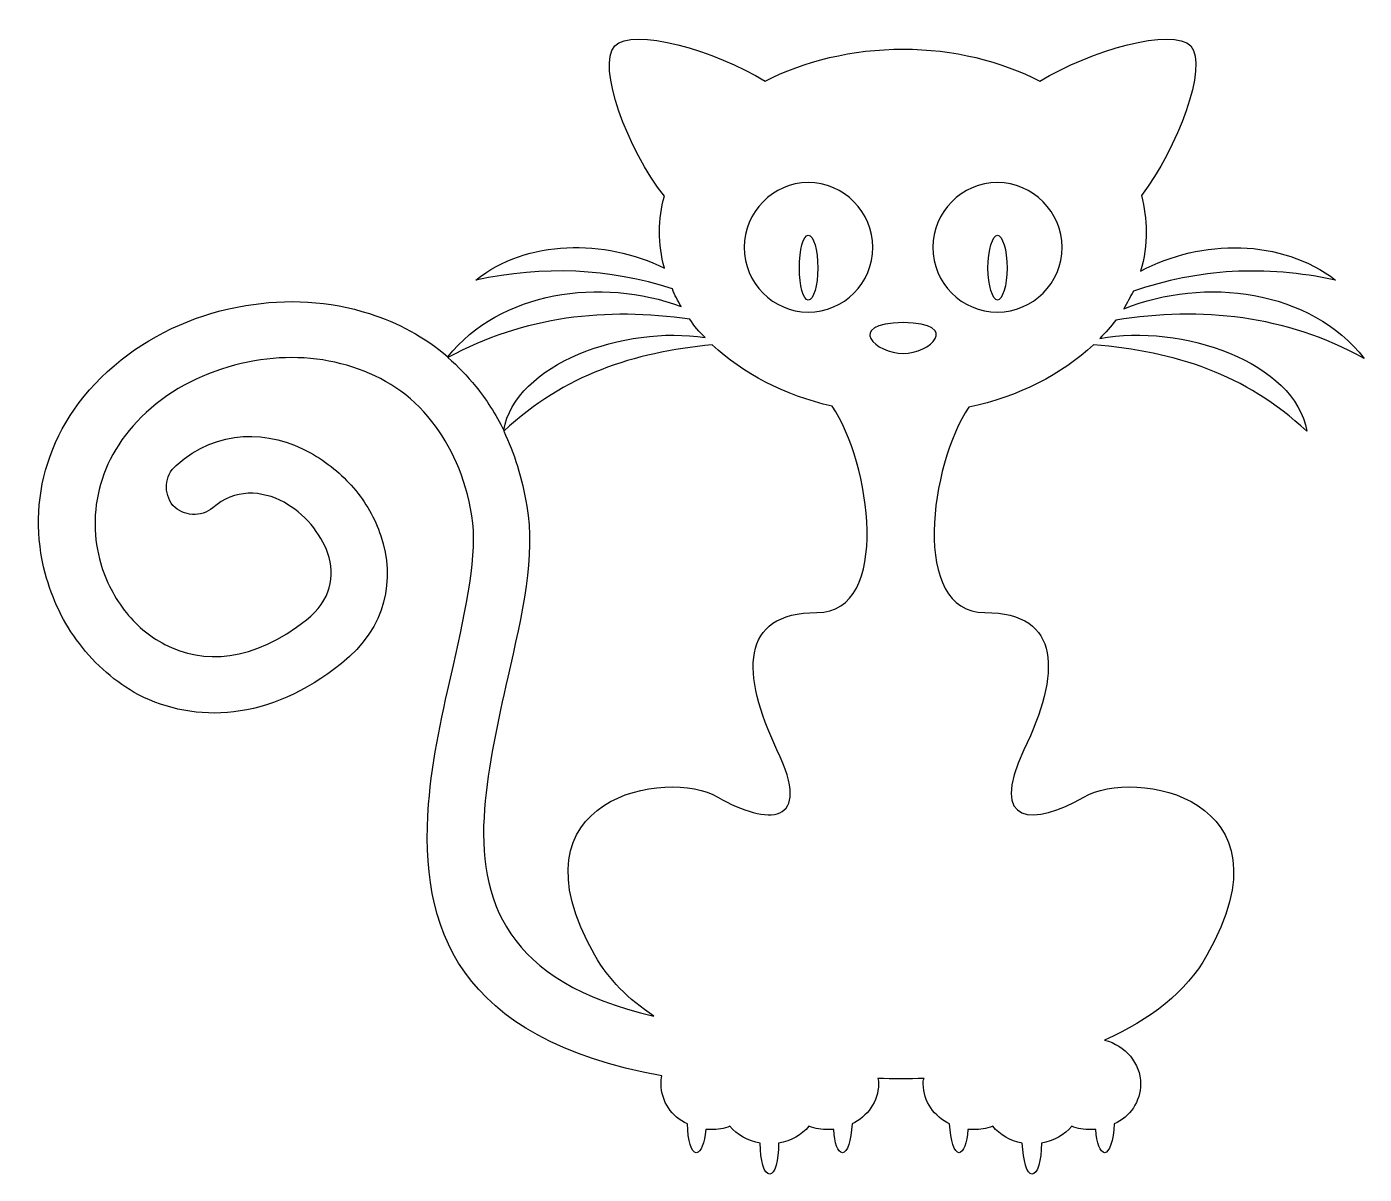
# Model space of a CAD drawing. Header units: centimetres. Extents: x -12.4 to 12.2, y -10.5 to 10.7.
import ezdxf

# ---------------------------------------------------------------- set-up
doc = ezdxf.new("R2010")
doc.units = ezdxf.units.CM
doc.header["$MEASUREMENT"] = 0
doc.layers.add('Layer 1', color=7, linetype='Continuous')

msp = doc.modelspace()

# ---------------------------------------------------------------- linework, layer by layer
at = {"layer": 'Layer 1'}
for points, knots in [([(7.23113, 4.82985), (8.76399, 4.69711), (10.0168, 4.29931), (11.16644, 3.23801), (11.16644, 3.23801), (10.95993, 4.5056), (8.85234, 5.22786), (7.34906, 4.9478), (7.34906, 4.9478), (7.45222, 5.05096), (7.55538, 5.16889), (7.64394, 5.28665), (7.64394, 5.28665), (9.23557, 5.53734), (10.76846, 5.37521), (12.22756, 4.57939), (12.22756, 4.57939), (11.24003, 5.84677), (9.27997, 6.09746), (7.79126, 5.49316), (7.79126, 5.49316), (7.85024, 5.59632), (7.90921, 5.71425), (7.96819, 5.81741), (7.96819, 5.81741), (9.17683, 6.23003), (10.38524, 6.30377), (11.69702, 6.02371), (11.69702, 6.02371), (10.70952, 6.79015), (9.22102, 6.79015), (8.10075, 6.18582), (8.10075, 6.18582), (8.17452, 6.42172), (8.20388, 6.67218), (8.20388, 6.92268), (8.20388, 6.92268), (8.20388, 7.14377), (8.17451, 7.36485), (8.11551, 7.58596), (8.11551, 7.58596), (8.77879, 8.44075), (9.35352, 9.97361), (9.02928, 10.34205), (9.02928, 10.34205), (8.69024, 10.69588), (7.17217, 10.25368), (6.24383, 9.69356), (6.24383, 9.69356), (5.52157, 10.06199), (4.65199, 10.28308), (3.72344, 10.28308), (3.72344, 10.28308), (2.78028, 10.28308), (1.89591, 10.06199), (1.17365, 9.69356), (1.17365, 9.69356), (0.25988, 10.25368), (-1.27298, 10.69588), (-1.59723, 10.34205), (-1.59723, 10.34205), (-1.93627, 9.97362), (-1.36133, 8.42615), (-0.68346, 7.57117), (-0.68346, 7.57117), (-0.74244, 7.36487), (-0.7718, 7.14376), (-0.7718, 6.92268), (-0.7718, 6.92268), (-0.7718, 6.68699), (-0.74243, 6.4659), (-0.68346, 6.24479), (-0.68346, 6.24479), (-1.78873, 6.79012), (-3.21846, 6.77533), (-4.16159, 6.0237), (-4.16159, 6.0237), (-2.89421, 6.28897), (-1.71517, 6.24479), (-0.53593, 5.86159), (-0.53593, 5.86159), (-0.49174, 5.74364), (-0.43277, 5.6405), (-0.37382, 5.53734), (-0.37382, 5.53734), (-1.84771, 6.08267), (-3.71942, 5.8174), (-4.67756, 4.60878), (-4.67756, 4.60878), (-5.10497, 4.97721), (-5.60612, 5.24248), (-6.12187, 5.40459), (-6.12187, 5.40459), (-6.85892, 5.64049), (-7.65473, 5.68465), (-8.40636, 5.55212), (-8.40636, 5.55212), (-9.24636, 5.41938), (-10.05717, 5.06576), (-10.70567, 4.5498), (-10.70567, 4.5498), (-12.10584, 3.4297), (-12.44488, 1.91165), (-12.10584, 0.61467), (-12.10584, 0.61467), (-11.9731, 0.14289), (-11.7668, -0.31389), (-11.47214, -0.68232), (-11.47214, -0.68232), (-11.17726, -1.08033), (-10.80886, -1.38976), (-10.38145, -1.62567), (-10.38145, -1.62567), (-9.33494, -2.15621), (-7.9938, -2.12682), (-6.63783, -1.05092), (-6.63783, -1.05092), (-5.79765, -0.37285), (-5.6503, 0.51152), (-5.91557, 1.30734), (-5.91557, 1.30734), (-6.0187, 1.63159), (-6.19563, 1.92644), (-6.41672, 2.19171), (-6.41672, 2.19171), (-6.63781, 2.44219), (-6.90308, 2.66328), (-7.21253, 2.8402), (-7.21253, 2.8402), (-7.97898, 3.25279), (-8.92211, 3.29698), (-9.68855, 2.6043), (-9.68855, 2.6043), (-9.90964, 2.41279), (-9.92445, 2.08855), (-9.74753, 1.86746), (-9.74753, 1.86746), (-9.55602, 1.66095), (-9.23178, 1.64637), (-9.01067, 1.82306), (-9.01067, 1.82306), (-8.61266, 2.17691), (-8.1117, 2.14731), (-7.69889, 1.92641), (-7.69889, 1.92641), (-7.52196, 1.82306), (-7.34525, 1.69053), (-7.19772, 1.51361), (-7.19772, 1.51361), (-7.06519, 1.3515), (-6.96203, 1.17457), (-6.88826, 0.98307), (-6.88826, 0.98307), (-6.75552, 0.57045), (-6.82928, 0.11349), (-7.28627, -0.24036), (-7.28627, -0.24036), (-8.25901, -1.02138), (-9.20217, -1.06554), (-9.89504, -0.69714), (-9.89504, -0.69714), (-10.18971, -0.54982), (-10.44019, -0.32873), (-10.64669, -0.06344), (-10.64669, -0.06344), (-10.85299, 0.21662), (-11.0151, 0.52608), (-11.10347, 0.87991), (-11.10347, 0.87991), (-11.33935, 1.80847), (-11.08868, 2.91374), (-10.05718, 3.73913), (-10.05718, 3.73913), (-9.54124, 4.15175), (-8.90754, 4.4172), (-8.24423, 4.53497), (-8.24423, 4.53497), (-7.63992, 4.6381), (-7.00622, 4.60874), (-6.4313, 4.41723), (-6.4313, 4.41723), (-5.87136, 4.2403), (-5.3554, 3.91606), (-4.9722, 3.41491), (-4.9722, 3.41491), (-4.61858, 2.97274), (-4.35329, 2.39798), (-4.23536, 1.67575), (-4.23536, 1.67575), (-4.11741, 0.9831), (-4.33849, -0.01925), (-4.5744, -1.08034), (-4.5744, -1.08034), (-4.76591, -1.92052), (-4.9722, -2.78992), (-5.03118, -3.64492), (-5.03118, -3.64492), (-5.20811, -5.91462), (-4.51543, -7.96316), (-0.72765, -8.65602), (-0.72765, -8.65602), (-0.74244, -8.69999), (-0.74244, -8.75915), (-0.74244, -8.80318), (-0.74244, -8.80318), (-0.74244, -9.12743), (-0.55072, -9.4077), (-0.25587, -9.54042), (-0.25587, -9.54042), (-0.25587, -9.84985), (-0.18229, -10.07096), (-0.09394, -10.07096), (-0.09394, -10.07096), (-0.00536, -10.07096), (0.05359, -9.89385), (0.08299, -9.64358), (0.08299, -9.64358), (0.11257, -9.64358), (0.14197, -9.64358), (0.17157, -9.64358), (0.17157, -9.64358), (0.3041, -9.64358), (0.42205, -9.62876), (0.52519, -9.58442), (0.52519, -9.58442), (0.65793, -9.74674), (0.86423, -9.84988), (1.08531, -9.89385), (1.08531, -9.89385), (1.08531, -10.2181), (1.15889, -10.46876), (1.26224, -10.46876), (1.26224, -10.46876), (1.35061, -10.46876), (1.42417, -10.21807), (1.42417, -9.89385), (1.42417, -9.89385), (1.66007, -9.84988), (1.85176, -9.74672), (1.98432, -9.58442), (1.98432, -9.58442), (2.10224, -9.62879), (2.2202, -9.64358), (2.33815, -9.64358), (2.33815, -9.64358), (2.36752, -9.64358), (2.39713, -9.64358), (2.44128, -9.64358), (2.44128, -9.64358), (2.45607, -9.89385), (2.51483, -10.07096), (2.60339, -10.07096), (2.60339, -10.07096), (2.69176, -10.07096), (2.76553, -9.84987), (2.78032, -9.54042), (2.78032, -9.54042), (3.0602, -9.40768), (3.26649, -9.12743), (3.26649, -8.80318), (3.26649, -8.80318), (3.26649, -8.77397), (3.26649, -8.7296), (3.25191, -8.70002), (3.25191, -8.70002), (3.53197, -8.71484), (3.82664, -8.71484), (4.1067, -8.70002), (4.1067, -8.70002), (4.09191, -8.7296), (4.09191, -8.774), (4.09191, -8.80318), (4.09191, -8.80318), (4.09191, -9.12743), (4.29842, -9.4077), (4.57827, -9.54042), (4.57827, -9.54042), (4.59309, -9.84985), (4.66683, -10.07096), (4.7552, -10.07096), (4.7552, -10.07096), (4.82897, -10.07096), (4.90252, -9.89385), (4.91734, -9.64358), (4.91734, -9.64358), (4.94692, -9.64358), (4.99111, -9.64358), (5.02047, -9.64358), (5.02047, -9.64358), (5.13842, -9.64358), (5.25635, -9.62876), (5.3743, -9.58442), (5.3743, -9.58442), (5.50683, -9.74674), (5.69855, -9.84988), (5.91963, -9.89385), (5.91963, -9.89385), (5.93424, -10.2181), (6.00797, -10.46876), (6.09635, -10.46876), (6.09635, -10.46876), (6.19948, -10.46876), (6.27328, -10.21807), (6.27328, -9.89385), (6.27328, -9.89385), (6.49437, -9.84988), (6.70066, -9.74672), (6.83343, -9.58442), (6.83343, -9.58442), (6.93656, -9.62879), (7.05449, -9.64358), (7.18705, -9.64358), (7.18705, -9.64358), (7.21663, -9.64358), (7.24603, -9.64358), (7.27542, -9.64358), (7.27542, -9.64358), (7.29021, -9.89385), (7.36398, -10.07096), (7.43774, -10.07096), (7.43774, -10.07096), (7.52611, -10.07096), (7.59967, -9.84987), (7.61446, -9.54042), (7.61446, -9.54042), (7.90934, -9.40768), (8.10084, -9.12743), (8.10084, -8.80318), (8.10084, -8.80318), (8.10084, -8.42014), (7.82078, -8.09592), (7.43774, -7.99276), (7.43774, -7.99276), (8.27774, -7.62412), (8.941, -7.10847), (9.32425, -6.4304), (9.32425, -6.4304), (10.98964, -3.51218), (7.9831, -2.96687), (7.05452, -3.51218), (7.05452, -3.51218), (6.14078, -4.04275), (5.28578, -4.04275), (5.94906, -2.64263), (5.94906, -2.64263), (6.62695, -1.24248), (6.6565, -0.10763), (5.2268, -0.10763), (5.2268, -0.10763), (3.84147, -0.10763), (4.22469, 2.63367), (4.93213, 3.68017), (4.93213, 3.68017), (5.84577, 3.8719), (6.65637, 4.28452), (7.23113, 4.82985)], [0, 0, 0, 0, 0.01111111, 0.01111111, 0.01111111, 0.01111111, 0.02222222, 0.02222222, 0.02222222, 0.02222222, 0.03333333, 0.03333333, 0.03333333, 0.03333333, 0.04444444, 0.04444444, 0.04444444, 0.04444444, 0.05555556, 0.05555556, 0.05555556, 0.05555556, 0.06666667, 0.06666667, 0.06666667, 0.06666667, 0.07777778, 0.07777778, 0.07777778, 0.07777778, 0.08888889, 0.08888889, 0.08888889, 0.08888889, 0.1, 0.1, 0.1, 0.1, 0.11111111, 0.11111111, 0.11111111, 0.11111111, 0.12222222, 0.12222222, 0.12222222, 0.12222222, 0.13333333, 0.13333333, 0.13333333, 0.13333333, 0.14444444, 0.14444444, 0.14444444, 0.14444444, 0.15555556, 0.15555556, 0.15555556, 0.15555556, 0.16666667, 0.16666667, 0.16666667, 0.16666667, 0.17777778, 0.17777778, 0.17777778, 0.17777778, 0.18888889, 0.18888889, 0.18888889, 0.18888889, 0.2, 0.2, 0.2, 0.2, 0.21111111, 0.21111111, 0.21111111, 0.21111111, 0.22222222, 0.22222222, 0.22222222, 0.22222222, 0.23333333, 0.23333333, 0.23333333, 0.23333333, 0.24444444, 0.24444444, 0.24444444, 0.24444444, 0.25555556, 0.25555556, 0.25555556, 0.25555556, 0.26666667, 0.26666667, 0.26666667, 0.26666667, 0.27777778, 0.27777778, 0.27777778, 0.27777778, 0.28888889, 0.28888889, 0.28888889, 0.28888889, 0.3, 0.3, 0.3, 0.3, 0.31111111, 0.31111111, 0.31111111, 0.31111111, 0.32222222, 0.32222222, 0.32222222, 0.32222222, 0.33333333, 0.33333333, 0.33333333, 0.33333333, 0.34444444, 0.34444444, 0.34444444, 0.34444444, 0.35555556, 0.35555556, 0.35555556, 0.35555556, 0.36666667, 0.36666667, 0.36666667, 0.36666667, 0.37777778, 0.37777778, 0.37777778, 0.37777778, 0.38888889, 0.38888889, 0.38888889, 0.38888889, 0.4, 0.4, 0.4, 0.4, 0.41111111, 0.41111111, 0.41111111, 0.41111111, 0.42222222, 0.42222222, 0.42222222, 0.42222222, 0.43333333, 0.43333333, 0.43333333, 0.43333333, 0.44444444, 0.44444444, 0.44444444, 0.44444444, 0.45555556, 0.45555556, 0.45555556, 0.45555556, 0.46666667, 0.46666667, 0.46666667, 0.46666667, 0.47777778, 0.47777778, 0.47777778, 0.47777778, 0.48888889, 0.48888889, 0.48888889, 0.48888889, 0.5, 0.5, 0.5, 0.5, 0.51111111, 0.51111111, 0.51111111, 0.51111111, 0.52222222, 0.52222222, 0.52222222, 0.52222222, 0.53333333, 0.53333333, 0.53333333, 0.53333333, 0.54444444, 0.54444444, 0.54444444, 0.54444444, 0.55555556, 0.55555556, 0.55555556, 0.55555556, 0.56666667, 0.56666667, 0.56666667, 0.56666667, 0.57777778, 0.57777778, 0.57777778, 0.57777778, 0.58888889, 0.58888889, 0.58888889, 0.58888889, 0.6, 0.6, 0.6, 0.6, 0.61111111, 0.61111111, 0.61111111, 0.61111111, 0.62222222, 0.62222222, 0.62222222, 0.62222222, 0.63333333, 0.63333333, 0.63333333, 0.63333333, 0.64444444, 0.64444444, 0.64444444, 0.64444444, 0.65555556, 0.65555556, 0.65555556, 0.65555556, 0.66666667, 0.66666667, 0.66666667, 0.66666667, 0.67777778, 0.67777778, 0.67777778, 0.67777778, 0.68888889, 0.68888889, 0.68888889, 0.68888889, 0.7, 0.7, 0.7, 0.7, 0.71111111, 0.71111111, 0.71111111, 0.71111111, 0.72222222, 0.72222222, 0.72222222, 0.72222222, 0.73333333, 0.73333333, 0.73333333, 0.73333333, 0.74444444, 0.74444444, 0.74444444, 0.74444444, 0.75555556, 0.75555556, 0.75555556, 0.75555556, 0.76666667, 0.76666667, 0.76666667, 0.76666667, 0.77777778, 0.77777778, 0.77777778, 0.77777778, 0.78888889, 0.78888889, 0.78888889, 0.78888889, 0.8, 0.8, 0.8, 0.8, 0.81111111, 0.81111111, 0.81111111, 0.81111111, 0.82222222, 0.82222222, 0.82222222, 0.82222222, 0.83333333, 0.83333333, 0.83333333, 0.83333333, 0.84444444, 0.84444444, 0.84444444, 0.84444444, 0.85555556, 0.85555556, 0.85555556, 0.85555556, 0.86666667, 0.86666667, 0.86666667, 0.86666667, 0.87777778, 0.87777778, 0.87777778, 0.87777778, 0.88888889, 0.88888889, 0.88888889, 0.88888889, 0.9, 0.9, 0.9, 0.9, 0.91111111, 0.91111111, 0.91111111, 0.91111111, 0.92222222, 0.92222222, 0.92222222, 0.92222222, 0.93333333, 0.93333333, 0.93333333, 0.93333333, 0.94444444, 0.94444444, 0.94444444, 0.94444444, 0.95555556, 0.95555556, 0.95555556, 0.95555556, 0.96666667, 0.96666667, 0.96666667, 0.96666667, 0.97777778, 0.97777778, 0.97777778, 0.97777778, 1, 1, 1, 1]), ([(1.96944, 7.82181), (2.63272, 7.82181), (3.16327, 7.27648), (3.16327, 6.62798), (3.16327, 6.62798), (3.16327, 5.9647), (2.63273, 5.43415), (1.96944, 5.43415), (1.96944, 5.43415), (1.32095, 5.43415), (0.7904, 5.96469), (0.7904, 6.62798), (0.7904, 6.62798), (0.7904, 7.27648), (1.32095, 7.82181), (1.96944, 7.82181)], [0, 0, 0, 0, 0.2, 0.2, 0.2, 0.2, 0.4, 0.4, 0.4, 0.4, 0.6, 0.6, 0.6, 0.6, 1, 1, 1, 1]), ([(4.26872, 6.62798), (4.26872, 7.27647), (4.79929, 7.82181), (5.46255, 7.82181), (5.46255, 7.82181), (6.11107, 7.82181), (6.65638, 7.27648), (6.65638, 6.62798), (6.65638, 6.62798), (6.65638, 5.9647), (6.11107, 5.43415), (5.46255, 5.43415), (5.46255, 5.43415), (4.79929, 5.43416), (4.26872, 5.9647), (4.26872, 6.62798)], [0, 0, 0, 0, 0.2, 0.2, 0.2, 0.2, 0.4, 0.4, 0.4, 0.4, 0.6, 0.6, 0.6, 0.6, 1, 1, 1, 1]), ([(1.96944, 5.65524), (2.07257, 5.65524), (2.14637, 5.92051), (2.14637, 6.24476), (2.14637, 6.24476), (2.14637, 6.5838), (2.0726, 6.84907), (1.96944, 6.84907), (1.96944, 6.84907), (1.88107, 6.84907), (1.80751, 6.5838), (1.80751, 6.24476), (1.80751, 6.24476), (1.80749, 5.92054), (1.88107, 5.65524), (1.96944, 5.65524)], [0, 0, 0, 0, 0.2, 0.2, 0.2, 0.2, 0.4, 0.4, 0.4, 0.4, 0.6, 0.6, 0.6, 0.6, 1, 1, 1, 1]), ([(5.46255, 5.65524), (5.55092, 5.65524), (5.6395, 5.92051), (5.6395, 6.24476), (5.6395, 6.24476), (5.6395, 6.5838), (5.55092, 6.84907), (5.46255, 6.84907), (5.46255, 6.84907), (5.37421, 6.84907), (5.28565, 6.5838), (5.28565, 6.24476), (5.28565, 6.24476), (5.28567, 5.92054), (5.3742, 5.65524), (5.46255, 5.65524)], [0, 0, 0, 0, 0.2, 0.2, 0.2, 0.2, 0.4, 0.4, 0.4, 0.4, 0.6, 0.6, 0.6, 0.6, 1, 1, 1, 1]), ([(-4.67758, 4.59395), (-3.26267, 5.36039), (-1.75938, 5.52251), (-0.21173, 5.30142), (-0.21173, 5.30142), (-0.13818, 5.18347), (-0.0348, 5.06573), (0.06833, 4.96238), (0.06833, 4.96238), (-1.42035, 5.19828), (-3.4396, 4.47602), (-3.64589, 3.2528), (-3.64589, 3.2528), (-3.79321, 3.54768), (-3.97014, 3.82753), (-4.16164, 4.0634), (-4.16164, 4.0634), (-4.32375, 4.25512), (-4.48586, 4.43184), (-4.67758, 4.59395)], [0, 0, 0, 0, 0.16666667, 0.16666667, 0.16666667, 0.16666667, 0.33333333, 0.33333333, 0.33333333, 0.33333333, 0.5, 0.5, 0.5, 0.5, 0.66666667, 0.66666667, 0.66666667, 0.66666667, 1, 1, 1, 1]), ([(3.72342, 4.66774), (3.22225, 4.66774), (2.63273, 5.21307), (3.72342, 5.24247), (3.72342, 5.24247), (4.81405, 5.21307), (4.20975, 4.66774), (3.72342, 4.66774)], [0, 0, 0, 0, 0.33333333, 0.33333333, 0.33333333, 0.33333333, 1, 1, 1, 1]), ([(2.13173, -0.10759), (0.70203, -0.10759), (0.7314, -1.24244), (1.39471, -2.64259), (1.39471, -2.64259), (2.07257, -4.04271), (1.21778, -4.04271), (0.30402, -3.51214), (0.30402, -3.51214), (-0.62454, -2.96683), (-3.6311, -3.51214), (-1.96568, -6.43036), (-1.96568, -6.43036), (-1.7152, -6.87256), (-1.34658, -7.24107), (-0.87501, -7.55053), (-0.87501, -7.55053), (-3.61628, -6.93151), (-4.13224, -5.39865), (-3.9995, -3.73325), (-3.9995, -3.73325), (-3.94052, -2.93744), (-3.74902, -2.09725), (-3.57212, -1.30144), (-3.57212, -1.30144), (-3.30685, -0.13698), (-3.05637, 0.9535), (-3.21848, 1.85266), (-3.21848, 1.85266), (-3.30682, 2.36841), (-3.45438, 2.84019), (-3.64589, 3.23799), (-3.64589, 3.23799), (-2.51101, 4.2845), (-1.27303, 4.68251), (0.20089, 4.82983), (0.20089, 4.82983), (0.76101, 4.29929), (1.52746, 3.90127), (2.41164, 3.69498), (2.41164, 3.69498), (3.11908, 2.67807), (3.51709, -0.10759), (2.13173, -0.10759)], [0, 0, 0, 0, 0.08333333, 0.08333333, 0.08333333, 0.08333333, 0.16666667, 0.16666667, 0.16666667, 0.16666667, 0.25, 0.25, 0.25, 0.25, 0.33333333, 0.33333333, 0.33333333, 0.33333333, 0.41666667, 0.41666667, 0.41666667, 0.41666667, 0.5, 0.5, 0.5, 0.5, 0.58333333, 0.58333333, 0.58333333, 0.58333333, 0.66666667, 0.66666667, 0.66666667, 0.66666667, 0.75, 0.75, 0.75, 0.75, 0.83333333, 0.83333333, 0.83333333, 0.83333333, 1, 1, 1, 1])]:
    msp.add_open_spline(points, degree=3, knots=knots, dxfattribs=at)

doc.saveas('drawing.dxf')
